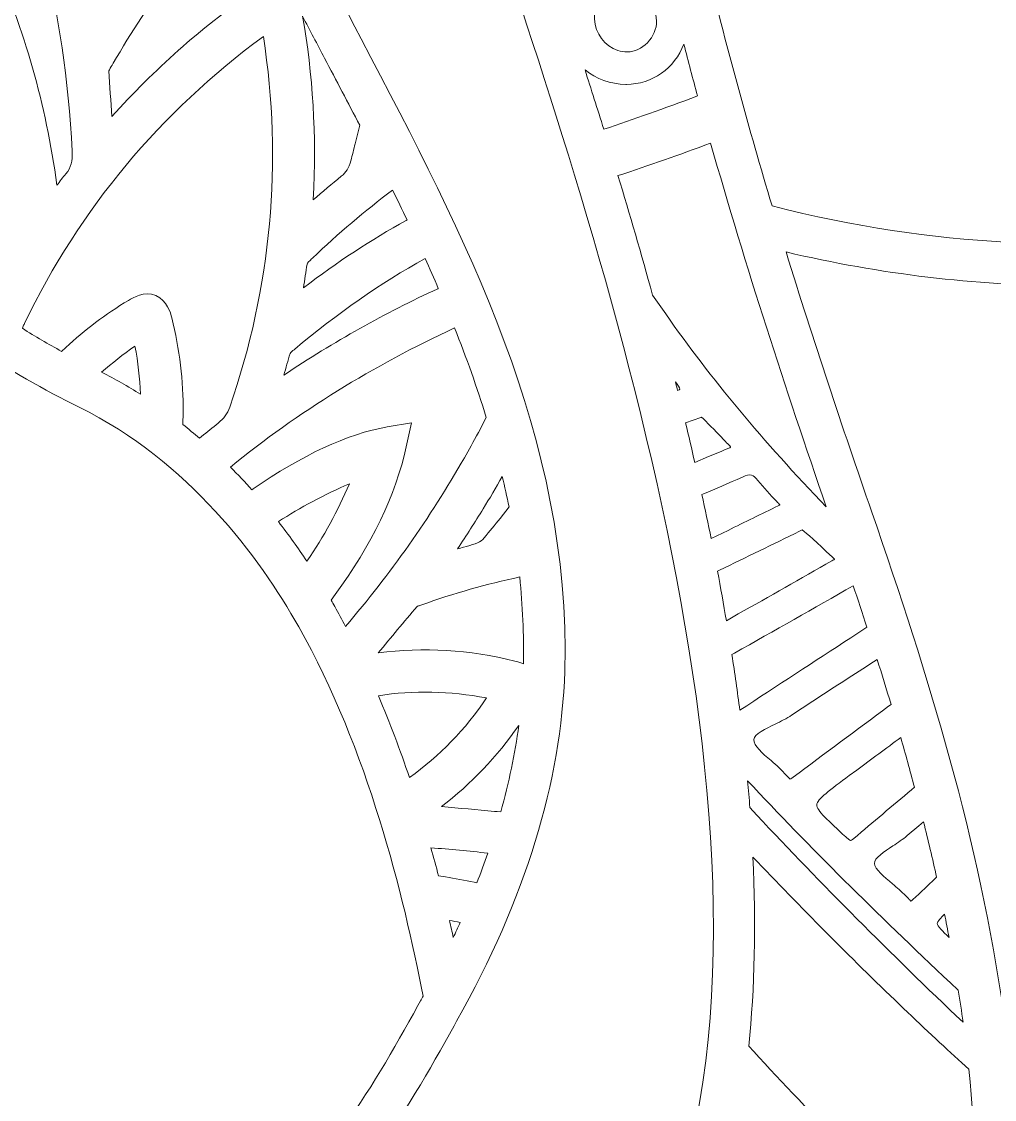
# Model space of a CAD drawing. Extents: x 126 to 2875, y -2951 to -49.
# Drawn here: x 1551.7 to 1923.8, y -1937.3 to -1525.1 of the extents above; entities that cross this region are included whole.
import ezdxf

# ---------------------------------------------------------------- set-up
doc = ezdxf.new("R2010")
doc.units = 0
doc.header["$MEASUREMENT"] = 0
doc.layers.add('Layer 1', color=7, linetype='Continuous')

# ---------------------------------------------------------------- blocks, each defined once
blk = doc.blocks.new('block 2')
at = {"layer": 'Layer 1', "lineweight": 0}
for points, knots in [([(2818.52, -1015.73), (2765.29, -1065.49), (2703.63, -1093.3), (2640.24, -1096.15), (2556.69, -1099.87), (2474.7, -1071.45), (2412.6, -1046.28), (2390.46, -1037.31), (2368.11, -1027.6), (2346.48, -1018.23), (2338.27, -1014.67), (2330.02, -1011.09), (2321.71, -1007.53), (2370.51, -1008.44), (2426.27, -1007.2), (2513.09, -924.65), (2568.78, -871.7), (2642.17, -798.11), (2625.81, -711.87), (2622.52, -694.49), (2611.09, -653.09), (2560.09, -612.54), (2565.36, -622.37), (2601.86, -692.87), (2569.54, -747.69), (2554.2, -773.71), (2526.78, -791.73), (2470.03, -803.98), (2455.63, -807.08), (2439.86, -809.44), (2422.81, -811.04), (2491.94, -734.79), (2533.75, -634.63), (2547.11, -513), (2561.91, -378.42), (2538.09, -252.24), (2515.5, -170.1), (2510.84, -153.21), (2505.7, -136.24), (2500.21, -119.65), (2496.11, -107.32), (2491.02, -97.85), (2485.03, -91.28), (2485.03, -91.28), (2489.08, -88.91), (2489.08, -88.91), (2488.22, -87.43), (2467.53, -52.75), (2420.58, -50.35), (2390.21, -48.79), (2356.11, -61.25), (2319.21, -87.4), (2293.72, -105.48), (2266.78, -130.21), (2238.64, -161.33), (2186.92, -191.97), (2146.46, -219.39), (2111.33, -247.55), (2059.02, -289.5), (2001.37, -329.63), (1934.36, -338.98), (1877.45, -346.93), (1826.29, -329.19), (1772.12, -310.4), (1744.15, -300.69), (1715.23, -290.66), (1685.52, -284.53), (1598.6, -266.59), (1534.9, -282.01), (1500.31, -329.06), (1465.72, -282.01), (1402.02, -266.61), (1315.1, -284.53), (1285.39, -290.66), (1256.47, -300.69), (1228.5, -310.4), (1174.33, -329.19), (1123.17, -346.93), (1066.26, -338.98), (999.25, -329.63), (941.6, -289.5), (889.29, -247.55), (854.16, -219.39), (813.72, -191.97), (761.98, -161.33), (733.84, -130.21), (706.9, -105.48), (681.41, -87.4), (644.51, -61.25), (610.42, -48.78), (580.04, -50.35), (533.09, -52.75), (512.4, -87.43), (511.54, -88.91), (511.54, -88.91), (515.6, -91.28), (515.6, -91.28), (509.6, -97.85), (504.51, -107.32), (500.43, -119.65), (494.91, -136.25), (489.76, -153.22), (485.12, -170.1), (462.53, -252.24), (438.71, -378.42), (453.51, -513), (466.87, -634.63), (508.68, -734.79), (577.81, -811.04), (560.76, -809.44), (544.99, -807.08), (530.59, -803.98), (473.84, -791.73), (446.42, -773.71), (431.08, -747.69), (398.76, -692.87), (435.26, -622.37), (440.53, -612.54), (389.53, -653.09), (378.1, -694.49), (374.81, -711.87), (358.45, -798.11), (431.84, -871.7), (487.53, -924.65), (574.36, -1007.2), (630.11, -1008.44), (678.91, -1007.53), (670.6, -1011.09), (662.35, -1014.67), (654.14, -1018.23), (632.51, -1027.6), (610.16, -1037.31), (588.02, -1046.28), (525.92, -1071.45), (443.9, -1099.88), (360.39, -1096.15), (296.99, -1093.3), (235.33, -1065.49), (182.1, -1015.73), (182.1, -1015.73), (125.87, -963.15), (125.87, -963.15), (125.87, -963.15), (170.22, -1026.07), (170.22, -1026.07), (219.77, -1096.34), (304.4, -1156.08), (385.84, -1178.26), (421.01, -1187.83), (457.96, -1193.28), (496.54, -1194.59), (485.65, -1205.66), (470.29, -1222.36), (453.05, -1244.47), (422.71, -1283.4), (380.73, -1347.02), (353.04, -1429.06), (321.9, -1521.35), (314.84, -1617.62), (332.07, -1715.18), (353.53, -1836.78), (412.97, -1960.62), (508.76, -2083.27), (508.76, -2083.27), (517.35, -2094.25), (517.35, -2094.25), (517.35, -2094.25), (522.39, -2081.24), (522.39, -2081.24), (522.59, -2080.7), (544.03, -2026.57), (607.28, -1966.45), (618.55, -1955.74), (631.63, -1944.41), (646.68, -1932.9), (644.92, -1962.85), (643.59, -2025.77), (654.99, -2105.75), (664.24, -2170.7), (680.05, -2233.27), (701.96, -2291.74), (729.36, -2364.83), (766.43, -2431.68), (812.16, -2490.44), (814.05, -2493.21), (839.63, -2531.25), (859.49, -2587.32), (878.32, -2640.42), (895.73, -2721.14), (871.87, -2804.06), (871.87, -2804.06), (865.62, -2825.84), (865.62, -2825.84), (865.62, -2825.84), (884.08, -2812.68), (884.08, -2812.68), (885.65, -2811.57), (922.92, -2784.71), (954.16, -2735.73), (978.8, -2697.08), (1003.28, -2637.97), (992.89, -2564.05), (993.48, -2564.79), (994.03, -2565.49), (994.54, -2566.17), (1016.21, -2595.31), (1039.76, -2622.73), (1064.5, -2647.63), (1109.21, -2692.65), (1155.37, -2726.78), (1201.72, -2749.11), (1255.68, -2775.1), (1310.13, -2785.14), (1363.64, -2778.93), (1378.87, -2809.5), (1404.34, -2833.21), (1429, -2856.2), (1455.2, -2880.59), (1479.94, -2903.62), (1493.04, -2933.91), (1493.04, -2933.91), (1500.31, -2950.67), (1500.31, -2950.67), (1500.31, -2950.67), (1507.58, -2933.91), (1507.58, -2933.91), (1520.68, -2903.62), (1545.42, -2880.59), (1571.62, -2856.2), (1596.29, -2833.21), (1621.76, -2809.5), (1636.98, -2778.93), (1690.49, -2785.14), (1744.94, -2775.1), (1798.9, -2749.11), (1845.25, -2726.78), (1891.43, -2692.65), (1936.12, -2647.63), (1960.86, -2622.73), (1984.41, -2595.33), (2006.08, -2566.18), (2006.59, -2565.5), (2007.14, -2564.79), (2007.73, -2564.05), (1997.35, -2637.97), (2021.82, -2697.08), (2046.46, -2735.73), (2077.7, -2784.71), (2114.98, -2811.57), (2116.54, -2812.68), (2116.54, -2812.68), (2135, -2825.84), (2135, -2825.84), (2135, -2825.84), (2128.75, -2804.06), (2128.75, -2804.06), (2104.89, -2721.14), (2122.3, -2640.42), (2141.13, -2587.32), (2161.01, -2531.22), (2186.59, -2493.18), (2188.46, -2490.44), (2234.19, -2431.68), (2271.26, -2364.83), (2298.65, -2291.74), (2320.57, -2233.27), (2336.38, -2170.7), (2345.63, -2105.75), (2357.03, -2025.77), (2355.7, -1962.85), (2353.94, -1932.9), (2368.99, -1944.41), (2382.07, -1955.74), (2393.34, -1966.45), (2456.59, -2026.57), (2478.03, -2080.7), (2478.23, -2081.24), (2478.23, -2081.24), (2483.25, -2094.29), (2483.25, -2094.29), (2483.25, -2094.29), (2491.86, -2083.27), (2491.86, -2083.27), (2587.65, -1960.62), (2647.09, -1836.78), (2668.55, -1715.18), (2685.78, -1617.62), (2678.72, -1521.35), (2647.58, -1429.06), (2619.89, -1347.02), (2577.91, -1283.4), (2547.57, -1244.47), (2530.33, -1222.36), (2514.97, -1205.66), (2504.08, -1194.59), (2542.66, -1193.28), (2579.61, -1187.83), (2614.78, -1178.26), (2696.22, -1156.08), (2780.85, -1096.34), (2830.4, -1026.07), (2830.4, -1026.07), (2874.75, -963.15), (2874.75, -963.15), (2874.75, -963.15), (2818.52, -1015.73), (2818.52, -1015.73)], [0, 0, 0, 0, 1, 1, 1, 2, 2, 2, 3, 3, 3, 4, 4, 4, 5, 5, 5, 6, 6, 6, 7, 7, 7, 8, 8, 8, 9, 9, 9, 10, 10, 10, 11, 11, 11, 12, 12, 12, 13, 13, 13, 14, 14, 14, 15, 15, 15, 16, 16, 16, 17, 17, 17, 18, 18, 18, 19, 19, 19, 20, 20, 20, 21, 21, 21, 22, 22, 22, 23, 23, 23, 24, 24, 24, 25, 25, 25, 26, 26, 26, 27, 27, 27, 28, 28, 28, 29, 29, 29, 30, 30, 30, 31, 31, 31, 32, 32, 32, 33, 33, 33, 34, 34, 34, 35, 35, 35, 36, 36, 36, 37, 37, 37, 38, 38, 38, 39, 39, 39, 40, 40, 40, 41, 41, 41, 42, 42, 42, 43, 43, 43, 44, 44, 44, 45, 45, 45, 46, 46, 46, 47, 47, 47, 48, 48, 48, 49, 49, 49, 50, 50, 50, 51, 51, 51, 52, 52, 52, 53, 53, 53, 54, 54, 54, 55, 55, 55, 56, 56, 56, 57, 57, 57, 58, 58, 58, 59, 59, 59, 60, 60, 60, 61, 61, 61, 62, 62, 62, 63, 63, 63, 64, 64, 64, 65, 65, 65, 66, 66, 66, 67, 67, 67, 68, 68, 68, 69, 69, 69, 70, 70, 70, 71, 71, 71, 72, 72, 72, 73, 73, 73, 74, 74, 74, 75, 75, 75, 76, 76, 76, 77, 77, 77, 78, 78, 78, 79, 79, 79, 80, 80, 80, 81, 81, 81, 82, 82, 82, 83, 83, 83, 84, 84, 84, 85, 85, 85, 86, 86, 86, 87, 87, 87, 88, 88, 88, 89, 89, 89, 90, 90, 90, 91, 91, 91, 92, 92, 92, 93, 93, 93, 94, 94, 94, 95, 95, 95, 96, 96, 96, 97, 97, 97, 98, 98, 98, 99, 99, 99, 100, 100, 100, 101, 101, 101, 102, 102, 102, 102]), ([(1709.26, -1175.34), (1695.95, -1218), (1691.23, -1264.34), (1694.9, -1315.39), (1698.64, -1367.12), (1710.72, -1422.55), (1732.91, -1489.88), (1732.91, -1489.88), (1736.82, -1501.72), (1736.82, -1501.72), (1777.85, -1625.74), (1863.19, -1883.83), (1783.46, -2017.04), (1757.51, -2060.35), (1715.34, -2087.37), (1658.1, -2097.34), (1619.37, -2104.08), (1576.47, -2101.11), (1527.52, -2088.22), (1527.52, -2088.22), (1528.72, -2087.84), (1528.72, -2087.84), (1528.72, -2087.84), (1528.23, -2087.72), (1528.23, -2087.72), (1552.88, -2077.95), (1575.06, -2064.08), (1593.34, -2046.86), (1602.21, -2038.5), (1609.93, -2029.73), (1616.28, -2020.79), (1623.92, -2010.02), (1626.98, -2006.86), (1639.5, -2000.38), (1676.81, -1981.09), (1698.23, -1942.86), (1717.11, -1909.13), (1717.11, -1909.13), (1718.09, -1907.37), (1718.09, -1907.37), (1744.31, -1860.59), (1758.21, -1815.53), (1759.43, -1773.47), (1761.99, -1684.5), (1721.1, -1606.87), (1681.58, -1531.79), (1655.46, -1482.19), (1628.45, -1430.9), (1614.79, -1377.36), (1598.04, -1311.7), (1611.2, -1256.79), (1653.87, -1214.14), (1673.47, -1194.59), (1695.16, -1182.13), (1709.26, -1175.34)], [0, 0, 0, 0, 1, 1, 1, 2, 2, 2, 3, 3, 3, 4, 4, 4, 5, 5, 5, 6, 6, 6, 7, 7, 7, 8, 8, 8, 9, 9, 9, 10, 10, 10, 11, 11, 11, 12, 12, 12, 13, 13, 13, 14, 14, 14, 15, 15, 15, 16, 16, 16, 17, 17, 17, 18, 18, 18, 18]), ([(1540.74, -1501.62), (1532.25, -1483.02), (1521.89, -1465.85), (1509.9, -1450.53), (1506.63, -1446.35), (1504.27, -1443.32), (1499.95, -1443.32), (1499.95, -1443.32), (1499.95, -1443.32), (1499.93, -1443.32), (1495.62, -1443.32), (1493.33, -1446.28), (1490.13, -1450.4), (1463.73, -1484.31), (1446.52, -1523.55), (1437.53, -1570.36), (1436.45, -1575.94), (1435.58, -1581.6), (1434.74, -1587.44), (1430.9, -1581.53), (1428.29, -1576.01), (1428.84, -1568.31), (1432.53, -1517.28), (1445.02, -1472.26), (1467.04, -1430.64), (1476.04, -1413.64), (1486.82, -1397.46), (1499.96, -1381.21), (1528.04, -1415.57), (1547.61, -1454.25), (1559.78, -1499.41), (1565.96, -1522.31), (1569.64, -1546.94), (1571.04, -1574.69), (1571.24, -1578.59), (1570.56, -1581.01), (1568.65, -1583.32), (1567.44, -1584.76), (1566.3, -1586.23), (1565.2, -1587.74), (1560.86, -1556.38), (1552.82, -1528.06), (1540.74, -1501.62)], [0, 0, 0, 0, 1, 1, 1, 2, 2, 2, 3, 3, 3, 4, 4, 4, 5, 5, 5, 6, 6, 6, 7, 7, 7, 8, 8, 8, 9, 9, 9, 10, 10, 10, 11, 11, 11, 12, 12, 12, 13, 13, 13, 14, 14, 14, 14]), ([(2222.82, -1505.17), (2212.82, -1514.97), (2178.69, -1546.12), (2123.97, -1571.89), (2063.37, -1600.43), (1964.69, -1627.71), (1838.73, -1595.65), (1829.92, -1566.22), (1821.67, -1536.32), (1814.28, -1505.99), (1814.28, -1505.99), (1814.28, -1505.98), (1814.28, -1505.98), (1817.74, -1506.33), (1821.18, -1506.55), (1824.56, -1506.55), (1840.09, -1506.55), (1854.75, -1502.78), (1868.18, -1495.42), (1898.14, -1507.12), (1929.44, -1513.02), (1961.68, -1513.02), (1975.64, -1513.02), (1989.78, -1511.91), (2004.06, -1509.71), (2042.79, -1503.71), (2082.6, -1489.61), (2122.4, -1467.8), (2178.82, -1436.86), (2218.47, -1399.78), (2231.02, -1387.33), (2239.06, -1390.42), (2248.32, -1392.32), (2258.98, -1392.32), (2260.83, -1392.32), (2262.73, -1392.24), (2264.68, -1392.11), (2257.25, -1428.92), (2243.37, -1466.37), (2222.82, -1505.17)], [0, 0, 0, 0, 1, 1, 1, 2, 2, 2, 3, 3, 3, 4, 4, 4, 5, 5, 5, 6, 6, 6, 7, 7, 7, 8, 8, 8, 9, 9, 9, 10, 10, 10, 11, 11, 11, 12, 12, 12, 13, 13, 13, 13]), ([(1642.38, -1512.25), (1641.56, -1512.86), (1640.58, -1513.59), (1639.41, -1514.4), (1620.24, -1527.62), (1602.38, -1543.43), (1586.25, -1561.48), (1585.79, -1555.57), (1585.38, -1549.83), (1585.11, -1544), (1585.3, -1543.49), (1585.9, -1542.46), (1586.28, -1541.85), (1586.28, -1541.85), (1586.71, -1541.1), (1586.71, -1541.1), (1600.53, -1517.39), (1616.63, -1494.96), (1634.56, -1474.32), (1640.12, -1486), (1645.91, -1497.56), (1651.82, -1509), (1648.13, -1507.99), (1645.21, -1510.14), (1642.38, -1512.25)], [0, 0, 0, 0, 1, 1, 1, 2, 2, 2, 3, 3, 3, 4, 4, 4, 5, 5, 5, 6, 6, 6, 7, 7, 7, 8, 8, 8, 8]), ([(1794.54, -1524.89), (1794.6, -1527.84), (1793.33, -1530.88), (1791.05, -1533.22), (1788.9, -1535.45), (1786.1, -1536.75), (1783.38, -1536.77), (1783.38, -1536.77), (1783.27, -1536.77), (1783.27, -1536.77), (1782.05, -1536.77), (1780.86, -1536.58), (1779.72, -1536.2), (1774.81, -1534.58), (1771.01, -1529.74), (1770.79, -1524.15), (1770.71, -1522.04), (1771.27, -1520.02), (1772.36, -1518.28), (1772.74, -1517.69), (1773.17, -1517.14), (1773.66, -1516.63), (1775.84, -1514.35), (1778.91, -1513.08), (1782.3, -1513.07), (1782.3, -1513.07), (1782.35, -1513.07), (1782.35, -1513.07), (1788.93, -1513.07), (1794.39, -1518.37), (1794.54, -1524.89)], [0, 0, 0, 0, 1, 1, 1, 2, 2, 2, 3, 3, 3, 4, 4, 4, 5, 5, 5, 6, 6, 6, 7, 7, 7, 8, 8, 8, 9, 9, 9, 10, 10, 10, 10]), ([(1679.26, -1571.84), (1678.73, -1574.01), (1678.19, -1576.18), (1677.62, -1578.35), (1676.89, -1581.14), (1675.86, -1582.81), (1673.96, -1584.32), (1670.37, -1587.2), (1666.85, -1590.17), (1663.26, -1593.28), (1664.5, -1568.39), (1663.13, -1545.33), (1659.16, -1523.14), (1661.96, -1528.5), (1664.78, -1533.85), (1667.58, -1539.17), (1672.06, -1547.67), (1676.56, -1556.22), (1681.01, -1564.8), (1681.01, -1564.8), (1679.26, -1571.84), (1679.26, -1571.84)], [0, 0, 0, 0, 1, 1, 1, 2, 2, 2, 3, 3, 3, 4, 4, 4, 5, 5, 5, 6, 6, 6, 7, 7, 7, 7]), ([(1609.12, -1638.41), (1608.66, -1636.59), (1607.43, -1631.74), (1603, -1629.92), (1598.55, -1628.1), (1594.34, -1630.65), (1592.55, -1631.74), (1583.81, -1637.03), (1575.75, -1643.11), (1568.6, -1649.77), (1568.6, -1649.77), (1567, -1651.26), (1567, -1651.26), (1561.94, -1648.49), (1556.9, -1645.56), (1551.99, -1642.43), (1551.99, -1642.43), (1552.45, -1641.29), (1552.45, -1641.29), (1552.56, -1641.05), (1552.67, -1640.8), (1552.8, -1640.53), (1574.01, -1596.62), (1604.74, -1559.72), (1644.17, -1530.85), (1651.56, -1578.98), (1647.23, -1626.65), (1631.28, -1672.55), (1630.38, -1675.12), (1629.12, -1676.89), (1626.88, -1678.66), (1624.75, -1680.37), (1622.63, -1682.1), (1620.5, -1683.82), (1620.5, -1683.82), (1619.73, -1684.46), (1619.73, -1684.46), (1617.67, -1682.7), (1615.57, -1680.96), (1613.41, -1679.25), (1613.41, -1679.25), (1613.48, -1674.55), (1613.48, -1674.55), (1613.62, -1662.61), (1612.16, -1650.44), (1609.12, -1638.41)], [0, 0, 0, 0, 1, 1, 1, 2, 2, 2, 3, 3, 3, 4, 4, 4, 5, 5, 5, 6, 6, 6, 7, 7, 7, 8, 8, 8, 9, 9, 9, 10, 10, 10, 11, 11, 11, 12, 12, 12, 13, 13, 13, 14, 14, 14, 15, 15, 15, 15]), ([(1782.74, -1549.16), (1782.74, -1549.16), (1783.03, -1549.16), (1783.03, -1549.16), (1792.92, -1549.16), (1801.5, -1542.91), (1804.98, -1533.82), (1806.69, -1540.42), (1808.43, -1547.01), (1810.22, -1553.54), (1810.22, -1553.54), (1809.94, -1553.66), (1809.94, -1553.66), (1797.5, -1558.39), (1785.85, -1562.52), (1774.35, -1566.3), (1771.93, -1558.52), (1769.53, -1550.93), (1767.18, -1543.59), (1771.46, -1547.09), (1776.9, -1549.08), (1782.74, -1549.16)], [0, 0, 0, 0, 1, 1, 1, 2, 2, 2, 3, 3, 3, 4, 4, 4, 5, 5, 5, 6, 6, 6, 7, 7, 7, 7]), ([(1987.55, -1788.39), (1987.55, -1788.39), (1980.63, -1773.7), (1980.63, -1773.7), (1980.63, -1773.7), (1973.33, -1788.2), (1973.33, -1788.2), (1971.73, -1791.35), (1943.46, -1847.87), (1927.32, -1904.5), (1918.23, -1839.18), (1898.38, -1774.57), (1876.88, -1712.68), (1865.58, -1680.12), (1854.48, -1646.99), (1844.08, -1613.25), (1862.22, -1617.51), (1880.3, -1620.71), (1898.25, -1622.85), (1916.2, -1624.98), (1934.04, -1626.06), (1951.71, -1626.06), (1969.39, -1626.06), (1986.9, -1624.98), (2004.18, -1622.85), (2048.06, -1617.4), (2090.65, -1605.09), (2130.71, -1586.22), (2158.92, -1572.94), (2181.78, -1558.39), (2199.02, -1545.76), (2183.28, -1569.93), (2165.52, -1593.02), (2148.22, -1615.49), (2121.75, -1649.85), (2094.38, -1685.39), (2073.6, -1725.52), (2039.8, -1790.8), (2029.81, -1851.71), (2020.54, -1920.43), (2016.09, -1849.92), (1989.13, -1791.73), (1987.55, -1788.39)], [0, 0, 0, 0, 1, 1, 1, 2, 2, 2, 3, 3, 3, 4, 4, 4, 5, 5, 5, 6, 6, 6, 7, 7, 7, 8, 8, 8, 9, 9, 9, 10, 10, 10, 11, 11, 11, 12, 12, 12, 13, 13, 13, 14, 14, 14, 14]), ([(1798.08, -1636.95), (1798.08, -1636.95), (1793.02, -1629.7), (1793.02, -1629.7), (1788.68, -1613.98), (1784.23, -1598.72), (1779.8, -1584.06), (1779.8, -1584.06), (1779.88, -1584.03), (1779.88, -1584.03), (1791.56, -1580.22), (1803.46, -1576.04), (1815.24, -1571.61), (1828.71, -1619.11), (1843.85, -1665.46), (1859.45, -1710.67), (1835.42, -1685.79), (1815.3, -1661.61), (1798.08, -1636.95)], [0, 0, 0, 0, 1, 1, 1, 2, 2, 2, 3, 3, 3, 4, 4, 4, 5, 5, 5, 6, 6, 6, 6]), ([(1693.56, -1589.57), (1695.44, -1593.36), (1697.28, -1597.16), (1699.1, -1600.95), (1699.1, -1600.95), (1698.75, -1601.16), (1698.75, -1601.16), (1685.52, -1608.51), (1672.33, -1617.16), (1659.48, -1626.93), (1659.95, -1623.89), (1660.41, -1620.87), (1660.87, -1617.86), (1660.92, -1617.51), (1661.85, -1616.63), (1662.61, -1615.91), (1662.61, -1615.91), (1662.98, -1615.57), (1662.98, -1615.57), (1672.76, -1606.24), (1683.05, -1597.52), (1693.56, -1589.57)], [0, 0, 0, 0, 1, 1, 1, 2, 2, 2, 3, 3, 3, 4, 4, 4, 5, 5, 5, 6, 6, 6, 7, 7, 7, 7]), ([(1344.52, -1756.59), (1359.66, -1729.74), (1386.54, -1693.35), (1428.55, -1672.54), (1455.13, -1659.37), (1483.26, -1642.71), (1501.1, -1617.18), (1518.94, -1642.71), (1547.07, -1659.37), (1573.65, -1672.54), (1615.66, -1693.35), (1642.54, -1729.74), (1657.69, -1756.59), (1684.28, -1803.72), (1697.56, -1858.72), (1705.3, -1897.78), (1704.96, -1898.39), (1704.62, -1899.01), (1704.28, -1899.63), (1704.28, -1899.63), (1703.29, -1901.39), (1703.29, -1901.39), (1684.63, -1934.72), (1665.32, -1969.2), (1632.22, -1986.31), (1617.28, -1994.05), (1612.4, -1998.91), (1603.38, -2011.62), (1597.63, -2019.71), (1590.6, -2027.69), (1582.48, -2035.34), (1560.37, -2056.15), (1532, -2071.7), (1500.31, -2080.36), (1468.62, -2071.7), (1440.25, -2056.15), (1418.14, -2035.34), (1410.02, -2027.69), (1402.99, -2019.71), (1397.24, -2011.62), (1388.22, -1998.91), (1383.35, -1994.05), (1368.4, -1986.31), (1335.3, -1969.2), (1315.99, -1934.72), (1297.33, -1901.39), (1297.33, -1901.39), (1296.49, -1899.88), (1296.49, -1899.88), (1304.15, -1860.72), (1317.45, -1804.57), (1344.52, -1756.59)], [0, 0, 0, 0, 1, 1, 1, 2, 2, 2, 3, 3, 3, 4, 4, 4, 5, 5, 5, 6, 6, 6, 7, 7, 7, 8, 8, 8, 9, 9, 9, 10, 10, 10, 11, 11, 11, 12, 12, 12, 13, 13, 13, 14, 14, 14, 15, 15, 15, 16, 16, 16, 17, 17, 17, 17]), ([(1706, -1615.74), (1707.73, -1619.55), (1709.4, -1623.37), (1711.07, -1627.22), (1711.07, -1627.22), (1710.89, -1627.3), (1710.89, -1627.3), (1690.84, -1636.49), (1671.05, -1647.6), (1651.97, -1660.36), (1652.78, -1657.55), (1653.59, -1654.76), (1654.38, -1652.01), (1654.55, -1651.72), (1655.36, -1651.04), (1655.9, -1650.6), (1655.9, -1650.6), (1656.14, -1650.39), (1656.14, -1650.39), (1672.3, -1636.82), (1689.08, -1625.17), (1706, -1615.74)], [0, 0, 0, 0, 1, 1, 1, 2, 2, 2, 3, 3, 3, 4, 4, 4, 5, 5, 5, 6, 6, 6, 7, 7, 7, 7]), ([(1717.32, -1642.3), (1721.8, -1653.6), (1725.88, -1665.02), (1729.43, -1676.59), (1729.43, -1676.59), (1726.39, -1682.27), (1726.39, -1682.27), (1724.46, -1685.88), (1722.72, -1689.03), (1721.07, -1691.9), (1707.9, -1714.88), (1692.59, -1736.55), (1675.61, -1756.39), (1674.26, -1753.85), (1672.89, -1751.32), (1671.48, -1748.82), (1671.02, -1748), (1670.54, -1747.17), (1670.07, -1746.35), (1670.07, -1746.35), (1671.63, -1744.21), (1671.63, -1744.21), (1685.45, -1725.55), (1694.84, -1706.02), (1698.8, -1687.7), (1698.8, -1687.7), (1700.78, -1678.52), (1700.78, -1678.52), (1700.78, -1678.52), (1691.52, -1680.13), (1691.52, -1680.13), (1676.4, -1682.78), (1658.7, -1690.98), (1640.32, -1703.86), (1640.32, -1703.86), (1639.79, -1704.24), (1639.79, -1704.24), (1637.16, -1701.28), (1634.4, -1698.35), (1631.54, -1695.47), (1657.45, -1674.47), (1686.31, -1656.58), (1717.32, -1642.3)], [0, 0, 0, 0, 1, 1, 1, 2, 2, 2, 3, 3, 3, 4, 4, 4, 5, 5, 5, 6, 6, 6, 7, 7, 7, 8, 8, 8, 9, 9, 9, 10, 10, 10, 11, 11, 11, 12, 12, 12, 13, 13, 13, 14, 14, 14, 14]), ([(1597.14, -1667.65), (1592.42, -1664.64), (1587.47, -1661.82), (1582.31, -1659.19), (1586.3, -1655.68), (1590.54, -1652.35), (1595.04, -1649.3), (1596.21, -1655.33), (1596.9, -1661.47), (1597.14, -1667.65)], [0, 0, 0, 0, 1, 1, 1, 2, 2, 2, 3, 3, 3, 3]), ([(1803.51, -1665.75), (1803.35, -1665.86), (1803.07, -1666.05), (1802.62, -1666.27), (1802.34, -1665.13), (1802.04, -1663.99), (1801.75, -1662.86), (1802.64, -1664.1), (1803.29, -1665.13), (1803.51, -1665.75)], [0, 0, 0, 0, 1, 1, 1, 2, 2, 2, 3, 3, 3, 3]), ([(1811.46, -1676.53), (1811.55, -1676.49), (1811.65, -1676.46), (1811.76, -1676.43), (1813.44, -1677.92), (1817.17, -1681.81), (1819.33, -1684.06), (1820.86, -1685.66), (1821.98, -1686.85), (1822.87, -1687.69), (1822.86, -1687.83), (1822.86, -1687.92), (1822.84, -1688), (1822.74, -1688.03), (1822.67, -1688.07), (1822.57, -1688.1), (1822.57, -1688.1), (1822.14, -1688.27), (1822.14, -1688.27), (1819.58, -1689.36), (1817.01, -1690.44), (1814.45, -1691.5), (1814.45, -1691.5), (1809.16, -1693.72), (1809.16, -1693.72), (1808.01, -1688.65), (1806.84, -1683.6), (1805.62, -1678.57), (1805.62, -1678.57), (1811.46, -1676.53), (1811.46, -1676.53)], [0, 0, 0, 0, 1, 1, 1, 2, 2, 2, 3, 3, 3, 4, 4, 4, 5, 5, 5, 6, 6, 6, 7, 7, 7, 8, 8, 8, 9, 9, 9, 10, 10, 10, 10]), ([(1812.44, -1705.76), (1816.84, -1703.91), (1822.06, -1701.68), (1827.37, -1699.32), (1830.55, -1697.9), (1831.43, -1698.29), (1833.29, -1700.6), (1835.58, -1703.48), (1838.08, -1706.11), (1840.51, -1708.66), (1840.93, -1709.1), (1841.34, -1709.55), (1841.76, -1709.97), (1841.69, -1710.01), (1841.63, -1710.04), (1841.57, -1710.07), (1841.57, -1710.07), (1841.11, -1710.29), (1841.11, -1710.29), (1834.71, -1713.42), (1828.3, -1716.54), (1821.89, -1719.68), (1821.89, -1719.68), (1815.42, -1722.84), (1815.42, -1722.84), (1814.28, -1717.21), (1813.1, -1711.59), (1811.89, -1706), (1811.89, -1706), (1812.44, -1705.76), (1812.44, -1705.76)], [0, 0, 0, 0, 1, 1, 1, 2, 2, 2, 3, 3, 3, 4, 4, 4, 5, 5, 5, 6, 6, 6, 7, 7, 7, 8, 8, 8, 9, 9, 9, 10, 10, 10, 10]), ([(1660.81, -1731.47), (1657.5, -1726.53), (1653.87, -1721.45), (1649.9, -1716.35), (1658.34, -1710.91), (1667.44, -1706.05), (1677.05, -1701.87), (1672.65, -1712.3), (1667.27, -1722.08), (1660.81, -1731.47)], [0, 0, 0, 0, 1, 1, 1, 2, 2, 2, 3, 3, 3, 3]), ([(1734.68, -1715.1), (1732.72, -1717.59), (1730.7, -1720.09), (1728.65, -1722.54), (1727.21, -1724.25), (1725.34, -1724.84), (1721.88, -1725.8), (1721.88, -1725.8), (1720.75, -1726.1), (1720.75, -1726.1), (1719.98, -1726.33), (1719.2, -1726.55), (1718.41, -1726.78), (1721.83, -1721.59), (1725.09, -1716.57), (1728.26, -1711.45), (1730.68, -1707.5), (1733.1, -1703.4), (1735.55, -1699.05), (1736.47, -1702.95), (1737.34, -1706.84), (1738.13, -1710.75), (1738.13, -1710.75), (1734.68, -1715.1), (1734.68, -1715.1)], [0, 0, 0, 0, 1, 1, 1, 2, 2, 2, 3, 3, 3, 4, 4, 4, 5, 5, 5, 6, 6, 6, 7, 7, 7, 8, 8, 8, 8]), ([(1818.63, -1734.97), (1828.82, -1729.98), (1839.03, -1725.01), (1849.23, -1720.03), (1849.54, -1719.87), (1849.94, -1719.68), (1850.27, -1719.53), (1851.93, -1720.74), (1855.78, -1724.2), (1861.75, -1729.86), (1862.03, -1730.14), (1862.32, -1730.39), (1862.57, -1730.63), (1862.56, -1730.74), (1862.54, -1730.79), (1862.54, -1730.79), (1862.46, -1730.87), (1862.18, -1731.03), (1861.99, -1731.12), (1861.99, -1731.12), (1861.57, -1731.34), (1861.57, -1731.34), (1849.67, -1738.13), (1837.75, -1744.89), (1825.82, -1751.65), (1825.82, -1751.65), (1821.26, -1754.25), (1821.26, -1754.25), (1820.18, -1747.93), (1819.06, -1741.63), (1817.87, -1735.35), (1817.87, -1735.35), (1818.63, -1734.97), (1818.63, -1734.97)], [0, 0, 0, 0, 1, 1, 1, 2, 2, 2, 3, 3, 3, 4, 4, 4, 5, 5, 5, 6, 6, 6, 7, 7, 7, 8, 8, 8, 9, 9, 9, 10, 10, 10, 11, 11, 11, 11]), ([(1740.4, -1769.68), (1722.97, -1765.28), (1705.4, -1764.24), (1688.07, -1766.56), (1693, -1760.6), (1697.91, -1754.69), (1702.93, -1748.79), (1703.21, -1748.66), (1703.67, -1748.52), (1703.99, -1748.41), (1703.99, -1748.41), (1704.72, -1748.15), (1704.72, -1748.15), (1716.95, -1743.8), (1729.56, -1740.22), (1742.19, -1737.52), (1743.34, -1748.44), (1743.85, -1759.5), (1743.63, -1770.73), (1742.36, -1770.19), (1741.17, -1769.87), (1740.4, -1769.68)], [0, 0, 0, 0, 1, 1, 1, 2, 2, 2, 3, 3, 3, 4, 4, 4, 5, 5, 5, 6, 6, 6, 7, 7, 7, 7]), ([(1868.82, -1760.77), (1854.89, -1769.83), (1840.52, -1779.18), (1826.39, -1788.49), (1825.48, -1781.49), (1824.47, -1774.4), (1823.36, -1767.18), (1823.36, -1767.18), (1824.37, -1766.61), (1824.37, -1766.61), (1839.52, -1758.1), (1854.75, -1749.45), (1869.77, -1740.84), (1871.55, -1746.13), (1873.29, -1751.43), (1875.01, -1756.73), (1875.01, -1756.73), (1868.82, -1760.77), (1868.82, -1760.77)], [0, 0, 0, 0, 1, 1, 1, 2, 2, 2, 3, 3, 3, 4, 4, 4, 5, 5, 5, 6, 6, 6, 6]), ([(1883.31, -1786.95), (1870.91, -1796.13), (1858.79, -1805.11), (1846.79, -1814.07), (1846, -1814.67), (1845.62, -1814.77), (1845.6, -1814.8), (1845.54, -1814.77), (1845.27, -1814.59), (1844.81, -1813.99), (1844.62, -1813.74), (1844.4, -1813.52), (1844.19, -1813.36), (1842.52, -1811.35), (1840.38, -1809.51), (1838.32, -1807.75), (1835.03, -1804.94), (1831.62, -1802.02), (1831.75, -1799.65), (1831.86, -1797.69), (1836.31, -1795.52), (1839.89, -1793.78), (1842.06, -1792.72), (1844.3, -1791.61), (1846.2, -1790.34), (1853.37, -1785.56), (1860.74, -1780.81), (1867.86, -1776.2), (1871.55, -1773.81), (1875.25, -1771.42), (1878.94, -1769.03), (1880.74, -1774.76), (1882.52, -1780.51), (1884.24, -1786.27), (1884.24, -1786.27), (1883.31, -1786.95), (1883.31, -1786.95)], [0, 0, 0, 0, 1, 1, 1, 2, 2, 2, 3, 3, 3, 4, 4, 4, 5, 5, 5, 6, 6, 6, 7, 7, 7, 8, 8, 8, 9, 9, 9, 10, 10, 10, 11, 11, 11, 12, 12, 12, 12]), ([(1700.03, -1814.23), (1696.53, -1803.83), (1692.58, -1793.32), (1688.14, -1782.9), (1701.6, -1780.81), (1715.48, -1781.1), (1729.51, -1783.77), (1721.43, -1795.79), (1711.53, -1806), (1700.03, -1814.23)], [0, 0, 0, 0, 1, 1, 1, 2, 2, 2, 3, 3, 3, 3]), ([(1712.33, -1825.29), (1723.62, -1816.63), (1733.5, -1806.22), (1741.86, -1794.25), (1740.41, -1805.08), (1738.1, -1816.11), (1734.95, -1827.32), (1734.95, -1827.32), (1733.53, -1827.24), (1733.53, -1827.24), (1733.21, -1827.21), (1732.88, -1827.19), (1732.55, -1827.16), (1725.84, -1826.53), (1719.08, -1825.91), (1712.33, -1825.29)], [0, 0, 0, 0, 1, 1, 1, 2, 2, 2, 3, 3, 3, 4, 4, 4, 5, 5, 5, 5]), ([(1892.08, -1818.87), (1884.72, -1825.05), (1877.36, -1831.26), (1870.03, -1837.48), (1869.16, -1838.23), (1868.81, -1838.27), (1868.81, -1838.27), (1868.76, -1838.27), (1868.35, -1838.18), (1867.15, -1837.1), (1867.15, -1837.1), (1866.92, -1836.9), (1866.92, -1836.9), (1860.4, -1830.96), (1855.69, -1826.67), (1855.8, -1824.64), (1855.89, -1822.59), (1861.07, -1818.77), (1868.22, -1813.48), (1868.22, -1813.48), (1871.1, -1811.36), (1871.1, -1811.36), (1876.72, -1807.22), (1882.33, -1803.07), (1887.95, -1798.89), (1889.75, -1805.22), (1891.51, -1811.55), (1893.2, -1817.92), (1893.2, -1817.92), (1892.08, -1818.87), (1892.08, -1818.87)], [0, 0, 0, 0, 1, 1, 1, 2, 2, 2, 3, 3, 3, 4, 4, 4, 5, 5, 5, 6, 6, 6, 7, 7, 7, 8, 8, 8, 9, 9, 9, 10, 10, 10, 10]), ([(1922.3, -2067.28), (1925.59, -2053.78), (1928.06, -2040.07), (1929.69, -2026.23), (1932.24, -2004.59), (1933, -1982.89), (1932.29, -1961.21), (1932.29, -1961.21), (1932.29, -1961.19), (1932.29, -1961.19), (1932.29, -1961.19), (1932.4, -1961.21), (1932.4, -1961.21), (1935.72, -1912.09), (1965.54, -1842.33), (1979.85, -1811.28), (1992.56, -1844.86), (2017.42, -1925.22), (1998.09, -1999.09), (1980.68, -2030.65), (1953.96, -2055.14), (1922.3, -2067.28)], [0, 0, 0, 0, 1, 1, 1, 2, 2, 2, 3, 3, 3, 4, 4, 4, 5, 5, 5, 6, 6, 6, 7, 7, 7, 7]), ([(1906.97, -1892.74), (1906.97, -1892.74), (1909.97, -1895.56), (1909.97, -1895.56), (1910.6, -1899.63), (1911.22, -1903.71), (1911.79, -1907.8), (1884.04, -1881.49), (1857.52, -1854.86), (1832.92, -1828.57), (1832.92, -1828.57), (1830.23, -1825.7), (1830.23, -1825.7), (1829.98, -1822.32), (1829.68, -1818.9), (1829.36, -1815.45), (1853.04, -1840.66), (1878.45, -1865.99), (1906.97, -1892.74)], [0, 0, 0, 0, 1, 1, 1, 2, 2, 2, 3, 3, 3, 4, 4, 4, 5, 5, 5, 6, 6, 6, 6]), ([(1894.9, -1832.62), (1894.9, -1832.62), (1896.65, -1831.15), (1896.65, -1831.15), (1898.41, -1838.18), (1900.09, -1845.24), (1901.67, -1852.31), (1901.67, -1852.31), (1897.43, -1856.32), (1897.43, -1856.32), (1895.91, -1857.76), (1894.39, -1859.2), (1892.87, -1860.64), (1892.33, -1861.15), (1892, -1861.34), (1891.86, -1861.42), (1891.73, -1861.34), (1891.48, -1861.13), (1891.1, -1860.67), (1890.81, -1860.34), (1890.5, -1860.02), (1890.18, -1859.71), (1890.07, -1859.61), (1889.96, -1859.5), (1889.86, -1859.41), (1888.33, -1857.82), (1886.52, -1856.3), (1884.76, -1854.83), (1881.74, -1852.31), (1877.99, -1849.16), (1877.86, -1847.03), (1877.74, -1845.06), (1881.73, -1842.45), (1884.92, -1840.36), (1886.82, -1839.11), (1888.79, -1837.83), (1890.43, -1836.42), (1890.43, -1836.42), (1894.9, -1832.62), (1894.9, -1832.62)], [0, 0, 0, 0, 1, 1, 1, 2, 2, 2, 3, 3, 3, 4, 4, 4, 5, 5, 5, 6, 6, 6, 7, 7, 7, 8, 8, 8, 9, 9, 9, 10, 10, 10, 11, 11, 11, 12, 12, 12, 13, 13, 13, 13]), ([(1713.79, -1852.22), (1713.79, -1852.22), (1711.15, -1851.81), (1711.15, -1851.81), (1710.23, -1848.28), (1709.26, -1844.7), (1708.25, -1841.09), (1715.55, -1841.58), (1722.83, -1842.28), (1729.98, -1843.13), (1728.68, -1846.88), (1727.29, -1850.67), (1725.8, -1854.45), (1725.8, -1854.45), (1724.74, -1854.23), (1724.74, -1854.23), (1721.18, -1853.45), (1717.49, -1852.79), (1713.79, -1852.22)], [0, 0, 0, 0, 1, 1, 1, 2, 2, 2, 3, 3, 3, 4, 4, 4, 5, 5, 5, 6, 6, 6, 6]), ([(1831.7, -1918.96), (1831.7, -1918.96), (1829.8, -1916.9), (1829.8, -1916.9), (1832.1, -1894.61), (1832.64, -1870.49), (1831.42, -1844.59), (1849.65, -1863.81), (1868.46, -1882.77), (1887.42, -1900.97), (1895.8, -1909.03), (1904.19, -1916.77), (1911.28, -1923.31), (1911.28, -1923.31), (1913.95, -1925.76), (1913.95, -1925.76), (1916.66, -1951.63), (1917.48, -1977.53), (1915.84, -2003.3), (1915.84, -2003.3), (1907.01, -1994.94), (1907.01, -1994.94), (1878.72, -1968.19), (1854.09, -1943.33), (1831.7, -1918.96)], [0, 0, 0, 0, 1, 1, 1, 2, 2, 2, 3, 3, 3, 4, 4, 4, 5, 5, 5, 6, 6, 6, 7, 7, 7, 8, 8, 8, 8]), ([(1901.92, -1870.01), (1901.92, -1869.33), (1903.4, -1867.73), (1904.68, -1866.43), (1905.3, -1869.41), (1905.88, -1872.4), (1906.44, -1875.39), (1903.98, -1873), (1901.92, -1870.85), (1901.92, -1870.01)], [0, 0, 0, 0, 1, 1, 1, 2, 2, 2, 3, 3, 3, 3]), ([(1719.46, -1869.6), (1718.59, -1871.53), (1717.7, -1873.45), (1716.8, -1875.38), (1716.32, -1873.22), (1715.82, -1871.04), (1715.31, -1868.84), (1716.73, -1869.08), (1718.11, -1869.33), (1719.46, -1869.6)], [0, 0, 0, 0, 1, 1, 1, 2, 2, 2, 3, 3, 3, 3])]:
    blk.add_open_spline(points, degree=3, knots=knots, dxfattribs=at)

msp = doc.modelspace()

# ---------------------------------------------------------------- block references
at = {"layer": 'Layer 1'}
msp.add_blockref('block 2', (0, 0), dxfattribs=at)

doc.saveas('drawing.dxf')
